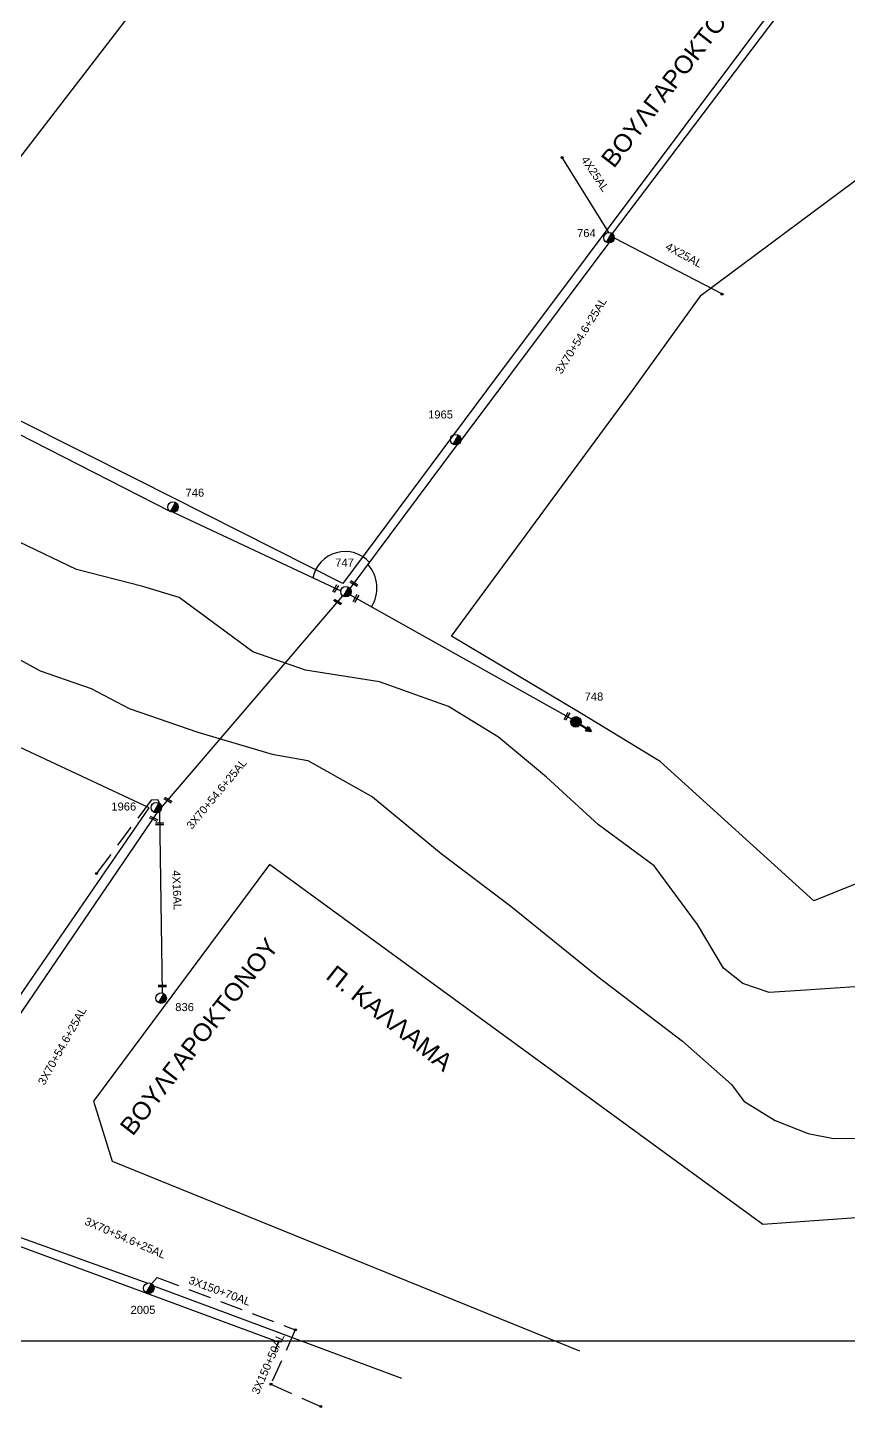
# Model space of a CAD drawing. Header units: millimetres. Extents: x 926 to 2032, y 728 to 1260.
# Drawn here: x 1449.6 to 1541.9, y 736.3 to 891.5 of the extents above; entities that cross this region are included whole.
import ezdxf

# ---------------------------------------------------------------- set-up
doc = ezdxf.new("R2010")
doc.units = ezdxf.units.MM
doc.linetypes.add('DASHED', pattern=[19.05, 12.7, -6.35])
for name, color, linetype in [('Άγνωστα', 7, 'Continuous'), ('Γέφυρες Εναέριου Δικτύου', 7, 'Continuous'), ('Εναέρια παροχή ΧΤ 4x16', 7, 'SYN_LINE'), ('Εναέρια παροχή ΧΤ 4x25', 7, 'SYN_LINE'), ('Επίτονοι', 7, 'Continuous'), ('Επιγραφές - Σχήματα', 7, 'Continuous'), ('Καλώδια ΧΤ   3x150+50AL', 7, 'DASHED'), ('Μηχανική τομή', 7, 'Continuous'), ('Στύλος Ξύλινος', 7, 'Continuous'), ('Στύλος Ξύλινος @ 1', 7, 'Continuous'), ('Στύλος ΦΜ', 7, 'Continuous'), ('Στύλος ΦΜ @ 1', 7, 'Continuous'), ('Συνδέσεις', 7, 'Continuous'), ('Συνεστραμμένα ΧΤ   3x70+54.6+25 AL', 7, 'SYN_LINE'), ('Υπόβαθρο ΔΕΗ', 7, 'Continuous'), ('Υπόγεια καλώδια Δικτύου ΧΤ και Παρ. ΧΤ - 3X150+70 AL', 7, 'DASHED')]:
    doc.layers.add(name, color=color, linetype=linetype)
doc.styles.get("Standard").update_dxf_attribs({"font": 'arial.ttf'})
doc.linetypes.add('REMA', pattern='A,0.1,[130,ltypeshp.shx,S=0.1,R=0,X=0,Y=0.1],0.15,0.1,[130,ltypeshp.shx,S=0.05,R=0,X=0,Y=0.05],0.15', length=0.5)
doc.linetypes.add('SYN_LINE', pattern='A,0.5,-0.0001,["/\\/\\/\\/",Standard,S=0.1,R=0,X=0,Y=-0.05],-0.25', length=0.7501)

# ---------------------------------------------------------------- blocks, each defined once
blk = doc.blocks.new('ΥΠΑΡΧΩΝ ΤΣΙΜΕΝΤΕΝΙΟΣ ΣΤΥΛΟΣ')
at = {"layer": 'Στύλος ΦΜ'}
blk.add_hatch(color=256, dxfattribs=at).paths.add_polyline_path([(-1.29, -2.28, 0.574793), (2.62, 0, 0.268822), (1.3, 2.27)])
blk.add_line((-1.29, -2.28), (1.3, 2.27), dxfattribs=at)
blk.add_circle((0, 0), 2.62, dxfattribs=at)
at = {"layer": 'Στύλος ΦΜ', "flags": 4}
for tag, p in [('ΤΥΠΟΣ', (-4.91, 3.03)), ('ΑΡΙΘΜΟΣ', (-4.68, 8.05))]:
    blk.add_attdef(tag, p, '', height=4, dxfattribs=at)
blk = doc.blocks.new('_ΣΥΝΔΕΣΗ')
at = {"layer": 'Συνδέσεις', "linetype": 'SYN_LINE', "ltscale": 40}
blk.add_hatch(color=256, dxfattribs=at).paths.add_polyline_path([(0.5, -0.01, 1), (-0.5, -0.01, 1)])
at = {"layer": 'Συνδέσεις'}
blk.add_circle((0, -0.01), 0.5, dxfattribs=at)
blk = doc.blocks.new('ΥΠΑΡΧΩΝ ΞΥΛΙΝΟΣ ΣΤΥΛΟΣ')
at = {"layer": 'Στύλος Ξύλινος'}
h = blk.add_hatch(color=7, dxfattribs=at)
h.paths.add_polyline_path([(-2.62, 0, 0.270008), (-1.29, -2.28), (1.3, 2.27, 0.576266)])
h.paths.add_polyline_path([(-1.29, -2.28, 0.574793), (2.62, 0, 0.268822), (1.3, 2.27)])
at = {"layer": 'Στύλος Ξύλινος', "color": 7}
blk.add_line((-1.29, -2.28), (1.3, 2.27), dxfattribs=at)
blk.add_circle((0, 0), 2.62, dxfattribs=at)
at = {"layer": 'Στύλος Ξύλινος', "flags": 4}
for tag, p in [('ΑΡΙΘΜΟΣ', (-4.91, 8.6)), ('ΤΥΠΟΣ', (-4.85, 3.39))]:
    blk.add_attdef(tag, p, '', height=4, dxfattribs=at)
blk = doc.blocks.new('ΜΗΧΑΝΙΚΗ ΤΟΜΗ')
at = {"layer": 'Μηχανική τομή', "ltscale": 40}
for p, q in [((-1.89, 0.78), (1.89, 0.78)), ((1.89, 0), (-1.89, 0))]:
    blk.add_line(p, q, dxfattribs=at)
blk = doc.blocks.new('ΕΠΙΤΟΝΟΣ')
at = {"layer": 'Επίτονοι', "lineweight": 40, "ltscale": 40}
blk.add_hatch(color=256, dxfattribs=at).paths.add_polyline_path([(-1.13, 6.47), (0, 9.1), (1.13, 6.47)])
for p, q in [((-1.13, 6.47), (0, 9.1)), ((0, 9.1), (1.13, 6.47)), ((1.13, 6.47), (-1.13, 6.47)), ((-1.13, 6.47), (0, 6.47)), ((0, 6.47), (0, 0))]:
    blk.add_line(p, q, dxfattribs=at)

msp = doc.modelspace()

# ---------------------------------------------------------------- linework, layer by layer
at = {"layer": 'Άγνωστα', "color": 173, "linetype": 'DASHED', "ltscale": 0.2}
msp.add_lwpolyline([(1464.47, 804.2), (1464.24, 804.64), (1463.52, 804.6), (1457.35, 796.35)], dxfattribs=at)
at = {"layer": 'Άγνωστα', "color": 30, "linetype": 'SYN_LINE', "ltscale": 20}
for points in [[(1437.92, 758.76), (1439.2, 758.87), (1463.12, 750.28)], [(1463.77, 749.96), (1491.66, 739.6)]]:
    msp.add_lwpolyline(points, dxfattribs=at)
at = {"layer": 'Γέφυρες Εναέριου Δικτύου'}
for centre, radius, start, end in [((1485.32, 828.83), 3.72, 42.2964, 168.0473), ((1484.83, 828.45), 4.06, 328.3855, 40.8973)]:
    msp.add_arc(centre, radius, start, end, dxfattribs=at)
at = {"layer": 'Εναέρια παροχή ΧΤ 4x16', "color": 173, "ltscale": 20}
msp.add_lwpolyline([(1464.44, 803.29), (1464.76, 782.91)], dxfattribs=at)
at = {"layer": 'Εναέρια παροχή ΧΤ 4x25', "color": 1, "ltscale": 20}
for points in [[(1514.99, 868.44), (1509.79, 876.76)], [(1515.58, 867.85), (1527.81, 861.52)]]:
    msp.add_lwpolyline(points, dxfattribs=at)
at = {"layer": 'Επιγραφές - Σχήματα'}
msp.add_lwpolyline([(942.21, 1250.61), (1940.69, 1250.61), (1940.69, 743.76), (942.21, 743.76)], close=True, dxfattribs=at)
at = {"layer": 'Καλώδια ΧΤ   3x150+50AL', "color": 30, "ltscale": 0.2}
msp.add_lwpolyline([(1479.72, 745.03), (1476.98, 738.9), (1482.58, 736.41)], dxfattribs=at)
at = {"layer": 'Συνεστραμμένα ΧΤ   3x70+54.6+25 AL', "color": 1, "ltscale": 20}
for points in [[(1541.26, 902.54), (1515.34, 868.32)], [(1514.99, 867.26), (1498.33, 845.04)], [(1445.03, 847.59), (1465.59, 837.1)], [(1485.88, 828.4), (1497.96, 844.59)], [(1465.97, 836.97), (1484.83, 828.12)], [(1485.87, 827.68), (1510.79, 813.75)]]:
    msp.add_lwpolyline(points, dxfattribs=at)
at = {"layer": 'Συνεστραμμένα ΧΤ   3x70+54.6+25 AL', "color": 173, "ltscale": 20}
for points in [[(1464.67, 803.78), (1485.06, 827.57)], [(1437.55, 759.42), (1441.45, 769.75), (1464.2, 803.18)]]:
    msp.add_lwpolyline(points, dxfattribs=at)
at = {"layer": 'Υπόβαθρο ΔΕΗ'}
for points in [[(1501.2, 850.66), (1485.05, 828.96), (1461.98, 840.61), (1441.97, 850.66), (1432.45, 855.69), (1491.44, 932.36), (1534.61, 895.28)], [(1572.67, 850.66), (1577.78, 809.3), (1538.01, 793.27), (1520.73, 808.93), (1511.74, 814.4), (1497.27, 823.05), (1517.62, 850.66), (1525.34, 861.39), (1561.38, 888.18), (1567.94, 886.98)], [(1404.75, 787.65), (1440.56, 770.75), (1463.27, 803.72), (1431.21, 818.74), (1411.98, 827.77), (1404.75, 818.72), (1386.53, 795.99)]]:
    msp.add_lwpolyline(points, close=True, dxfattribs=at)
at = {"layer": 'Υπόβαθρο ΔΕΗ', "linetype": 'REMA', "ltscale": 5}
for points in [[(1543.18, 783.63), (1536.52, 783.19), (1533, 782.95), (1530.05, 783.98), (1527.88, 785.69), (1524.95, 790.61), (1520.08, 797.2), (1513.8, 801.83), (1507.96, 807.18), (1502.55, 811.69), (1496.93, 815.14), (1489.19, 817.92), (1480.88, 819.23), (1474.94, 821.26), (1466.66, 827.4), (1462.58, 828.64), (1455.1, 830.55), (1448.7, 833.6)], [(1444.78, 822.55), (1451.01, 819.15), (1456.77, 817.15), (1461.05, 814.9), (1468.76, 812.24), (1477.1, 809.77), (1481.14, 809.06), (1488.39, 804.95), (1496.12, 798.61), (1503.96, 792.67), (1513.79, 784.73), (1523.27, 777.47), (1528.77, 772.61), (1530.14, 770.74), (1533.67, 768.56), (1537.38, 767.1), (1540.24, 766.54), (1543.62, 766.56)]]:
    msp.add_lwpolyline(points, dxfattribs=at)
at = {"layer": 'Υπόβαθρο ΔΕΗ'}
for points in [[(1584.36, 745.05), (1582.15, 760.44), (1532.3, 756.86), (1476.8, 797.34), (1457.04, 770.73), (1459.12, 763.98), (1511.69, 742.65)], [(1477.41, 742.56), (1477.81, 743.62), (1447.73, 754.76), (1443.21, 742.43)]]:
    msp.add_lwpolyline(points, dxfattribs=at)
at = {"layer": 'Υπόγεια καλώδια Δικτύου ΧΤ και Παρ. ΧΤ - 3X150+70 AL', "color": 30, "ltscale": 0.2}
msp.add_lwpolyline([(1463.54, 750.21), (1464.19, 750.92), (1479.72, 745.03)], dxfattribs=at)

# ---------------------------------------------------------------- block references
at = {"layer": 'Επίτονοι', "xscale": 0.2249999999999311, "yscale": 0.2249999999999311, "zscale": 0.2249999999999311, "rotation": 237.839802225527}
msp.add_blockref('ΕΠΙΤΟΝΟΣ', (1511.27, 813.4), dxfattribs=at)
at = {"layer": 'Μηχανική τομή'}
for p, xscale, yscale, zscale, rotation in [((1484.16, 828.44), 0.2499999999999903, 0.2499999999999903, 0.2499999999999903, 239.9771201694641), ((1486.36, 829.05), 0.2499999999999905, 0.2499999999999905, 0.2499999999999905, 149.3036041160365), ((1486.36, 829.05), 0.2499999999999905, 0.2499999999999905, 0.2499999999999905, 149.3036041160365), ((1484.53, 826.96), 0.2499999999999905, 0.2499999999999905, 0.2499999999999905, 149.3036041160365), ((1486.45, 827.35), 0.2499999999999903, 0.2499999999999903, 0.2499999999999903, 239.9771201694641), ((1510.18, 814.09), 0.2499999999999903, 0.2499999999999903, 0.2499999999999903, 239.9771201694641), ((1465.45, 804.68), 0.2499999999999905, 0.2499999999999905, 0.2499999999999905, 149.3036041160365), ((1463.84, 802.58), 0.2499999999999959, 0.2499999999999959, 0.2499999999999959, 154.8608654822947), ((1464.46, 802.03), 0.2500000000000098, 0.2500000000000098, 0.2500000000000098, 180.2119115131056), ((1464.75, 783.78), 0.2500000000000098, 0.2500000000000098, 0.2500000000000098, 180.2119115131056)]:
    msp.add_blockref('ΜΗΧΑΝΙΚΗ ΤΟΜΗ', p, dxfattribs=dict(at, xscale=xscale, yscale=yscale, zscale=zscale, rotation=rotation))
at = {"layer": 'Στύλος Ξύλινος @ 1', "ltscale": 40}
ref = msp.add_blockref('ΥΠΑΡΧΩΝ ΞΥΛΙΝΟΣ ΣΤΥΛΟΣ', (1511.27, 813.4), dxfattribs=dict(at, xscale=0.2249999999999091, yscale=0.2249999999999091, zscale=0.2249999999999091))
ref.add_attrib('ΤΥΠΟΣ', '748', (1512.25, 815.8), dxfattribs={"layer": 'Στύλος Ξύλινος', "height": 0.9, "flags": 4})
at = {"layer": 'Στύλος ΦΜ @ 1', "ltscale": 40}
ref = msp.add_blockref('ΥΠΑΡΧΩΝ ΤΣΙΜΕΝΤΕΝΙΟΣ ΣΤΥΛΟΣ', (1514.99, 867.85), dxfattribs=dict(at, xscale=0.2249999999999091, yscale=0.2249999999999091, zscale=0.2249999999999091))
ref.add_attrib('ΤΥΠΟΣ', '764', (1511.4, 867.92), dxfattribs={"layer": 'Στύλος ΦΜ', "height": 0.9, "flags": 4})
ref = msp.add_blockref('ΥΠΑΡΧΩΝ ΤΣΙΜΕΝΤΕΝΙΟΣ ΣΤΥΛΟΣ', (1497.75, 845.14), dxfattribs=dict(at, xscale=0.2249999999999091, yscale=0.2249999999999091, zscale=0.2249999999999091))
ref.add_attrib('ΤΥΠΟΣ', '1965', (1494.65, 847.52), dxfattribs={"layer": 'Στύλος ΦΜ', "height": 0.9, "flags": 4})
ref = msp.add_blockref('ΥΠΑΡΧΩΝ ΤΣΙΜΕΝΤΕΝΙΟΣ ΣΤΥΛΟΣ', (1465.96, 837.56), dxfattribs=dict(at, xscale=0.2249999999999091, yscale=0.2249999999999091, zscale=0.2249999999999091))
ref.add_attrib('ΤΥΠΟΣ', '746', (1467.37, 838.73), dxfattribs={"layer": 'Στύλος ΦΜ', "height": 0.9, "flags": 4})
ref = msp.add_blockref('ΥΠΑΡΧΩΝ ΤΣΙΜΕΝΤΕΝΙΟΣ ΣΤΥΛΟΣ', (1485.41, 828.04), dxfattribs=dict(at, xscale=0.2249999999999091, yscale=0.2249999999999091, zscale=0.2249999999999091))
ref.add_attrib('ΤΥΠΟΣ', '747', (1484.2, 830.86), dxfattribs={"layer": 'Στύλος ΦΜ', "height": 0.9, "flags": 4})
ref = msp.add_blockref('ΥΠΑΡΧΩΝ ΤΣΙΜΕΝΤΕΝΙΟΣ ΣΤΥΛΟΣ', (1464.09, 803.76), dxfattribs=dict(at, xscale=0.2249999999999091, yscale=0.2249999999999091, zscale=0.2249999999999091))
ref.add_attrib('ΤΥΠΟΣ', '1966', (1459.03, 803.43), dxfattribs={"layer": 'Στύλος ΦΜ', "height": 0.9, "flags": 4})
ref = msp.add_blockref('ΥΠΑΡΧΩΝ ΤΣΙΜΕΝΤΕΝΙΟΣ ΣΤΥΛΟΣ', (1464.63, 782.33), dxfattribs=dict(at, xscale=0.2249999999999091, yscale=0.2249999999999091, zscale=0.2249999999999091))
ref.add_attrib('ΤΥΠΟΣ', '836', (1466.22, 780.87), dxfattribs={"layer": 'Στύλος ΦΜ', "height": 0.9, "flags": 4})
ref = msp.add_blockref('ΥΠΑΡΧΩΝ ΤΣΙΜΕΝΤΕΝΙΟΣ ΣΤΥΛΟΣ', (1463.24, 749.7), dxfattribs=dict(at, xscale=0.2249999999999091, yscale=0.2249999999999091, zscale=0.2249999999999091))
ref.add_attrib('ΤΥΠΟΣ', '2005', (1461.19, 746.82), dxfattribs={"layer": 'Στύλος ΦΜ', "height": 0.9, "flags": 4})
at = {"layer": 'Συνδέσεις', "xscale": 0.2249999999999091, "yscale": 0.2249999999999091, "zscale": 0.2249999999999091}
for p in [(1509.73, 876.86), (1527.7, 861.52), (1457.35, 796.35), (1479.72, 745.03), (1476.98, 738.9), (1482.58, 736.41)]:
    msp.add_blockref('_ΣΥΝΔΕΣΗ', p, dxfattribs=at)

# ---------------------------------------------------------------- texts
at = {"layer": 'Εναέρια παροχή ΧΤ 4x16', "color": 7, "insert": (1466.77, 796.73), "char_height": 0.9, "width": 84.1859, "attachment_point": 1, "rotation": 272.2323}
msp.add_mtext('4X16AL', dxfattribs=at)
at = {"layer": 'Εναέρια παροχή ΧΤ 4x25', "color": 7, "char_height": 0.9, "width": 84.1859, "attachment_point": 1}
for insert, rotation in [((1512.56, 877.14), 303.8861), ((1521.68, 867.37), 331.5246)]:
    msp.add_mtext('4X25AL', dxfattribs=dict(at, insert=insert, rotation=rotation))
at = {"layer": 'Επιγραφές - Σχήματα', "char_height": 2, "width": 22.6323, "attachment_point": 1}
for s, insert, rotation in [('ΒΟΥΛΓΑΡΟΚΤΟΝΟΥ', (1513.96, 876.8), 52.2397), ('ΒΟΥΛΓΑΡΟΚΤΟΝΟΥ', (1459.85, 767.95), 52.2397), ('Π. ΚΑΛΛΑΜΑ', (1484.27, 786.17), 321.4773)]:
    msp.add_mtext(s, dxfattribs=dict(at, insert=insert, rotation=rotation))
at = {"layer": 'Καλώδια ΧΤ   3x150+50AL', "color": 7, "insert": (1474.77, 738.05), "char_height": 0.9, "width": 84.1859, "attachment_point": 1, "rotation": 66.1656}
msp.add_mtext('3X150+50AL', dxfattribs=at)
at = {"layer": 'Συνεστραμμένα ΧΤ   3x70+54.6+25 AL', "color": 7, "char_height": 0.9, "width": 84.1859, "attachment_point": 1}
for insert, rotation in [((1508.88, 852.91), 58.2578), ((1467.39, 801.81), 50.3181), ((1450.72, 772.9), 60.8203), ((1456.3, 757.73), 336.4502)]:
    msp.add_mtext('3X70+54.6+25AL', dxfattribs=dict(at, insert=insert, rotation=rotation))
at = {"layer": 'Υπόγεια καλώδια Δικτύου ΧΤ και Παρ. ΧΤ - 3X150+70 AL', "color": 7, "insert": (1467.95, 751.09), "char_height": 0.9, "width": 84.1859, "attachment_point": 1, "rotation": 339.6652}
msp.add_mtext('3X150+70AL', dxfattribs=at)

doc.saveas('drawing.dxf')
